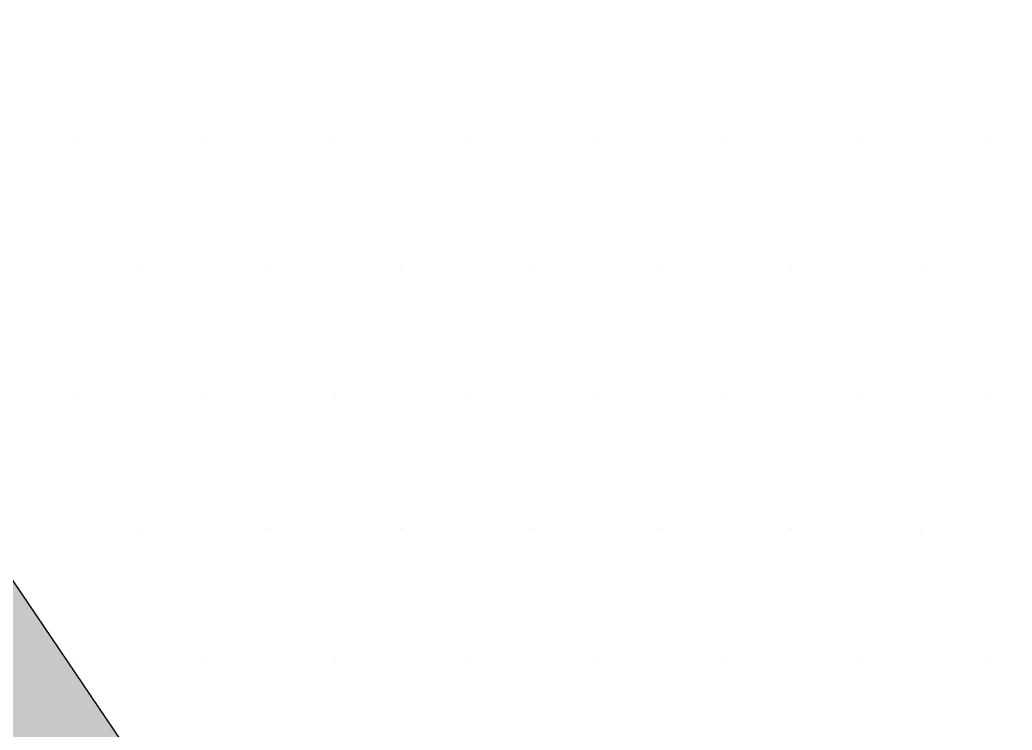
# Paper-space layout 'TOP_A1_00200_01-01-2017_MODELE' of a CAD drawing. Header units: millimetres. Extents: x -52 to 293, y -3 to 294.
# Drawn here: x -21.885 to -21.187, y 70.196 to 70.697 of the extents above; entities that cross this region are included whole.
import ezdxf

# ---------------------------------------------------------------- set-up
doc = ezdxf.new("R2010")
doc.units = ezdxf.units.MM
doc.header["$LTSCALE"] = 2
doc.linetypes.add('CACHEX2', pattern=[0.75, 0.5, -0.25])
for name, color, linetype in [('CALQUE_7', 4, 'Continuous'), ('CARTOUCHE', 7, 'Continuous'), ('rosace', 7, 'Continuous')]:
    doc.layers.add(name, color=color, linetype=linetype)

# ---------------------------------------------------------------- blocks, each defined once
blk = doc.blocks.new('A$C715108E3')
at = {"layer": 'CALQUE_7', "color": 131}
for p, q in [((-13.09344, 0.61228), (-13.09344, 0.61228)), ((-13.0016, 0.61228), (-13.0016, 0.61228)), ((-12.90977, 0.61228), (-12.90977, 0.61228)), ((-12.81794, 0.61228), (-12.81794, 0.61228)), ((-12.72648, 0.61228), (-12.72648, 0.61228)), ((-12.63465, 0.61228), (-12.63465, 0.61228)), ((-12.54263, 0.61228), (-12.54263, 0.61228)), ((-12.45136, 0.61228), (-12.45136, 0.61228)), ((-13.04733, 0.52101), (-13.04733, 0.52101)), ((-12.95587, 0.52101), (-12.95587, 0.52101)), ((-12.86404, 0.52101), (-12.86404, 0.52101)), ((-12.77221, 0.52101), (-12.77221, 0.52101)), ((-12.68038, 0.52101), (-12.68038, 0.52101)), ((-12.58892, 0.52101), (-12.58892, 0.52101)), ((-12.49709, 0.52101), (-12.49709, 0.52101)), ((-13.09344, 0.42955), (-13.09344, 0.42955)), ((-13.0016, 0.42955), (-13.0016, 0.42955)), ((-12.90977, 0.42955), (-12.90977, 0.42955)), ((-12.81794, 0.42955), (-12.81794, 0.42955)), ((-12.72648, 0.42955), (-12.72648, 0.42955)), ((-12.63465, 0.42955), (-12.63465, 0.42955)), ((-12.54263, 0.42955), (-12.54263, 0.42955)), ((-12.45136, 0.42955), (-12.45136, 0.42955)), ((-13.04733, 0.33716), (-13.04733, 0.33716)), ((-12.95587, 0.33716), (-12.95587, 0.33716)), ((-12.86404, 0.33716), (-12.86404, 0.33716)), ((-12.77221, 0.33716), (-12.77221, 0.33716)), ((-12.68038, 0.33716), (-12.68038, 0.33716)), ((-12.58892, 0.33716), (-12.58892, 0.33716)), ((-12.49709, 0.33716), (-12.49709, 0.33716)), ((-13.09344, 0.24589), (-13.09344, 0.24589)), ((-13.0016, 0.24589), (-13.0016, 0.24589)), ((-12.90977, 0.24589), (-12.90977, 0.24589)), ((-12.81794, 0.24589), (-12.81794, 0.24589)), ((-12.72648, 0.24589), (-12.72648, 0.24589)), ((-12.63465, 0.24589), (-12.63465, 0.24589)), ((-12.54263, 0.24589), (-12.54263, 0.24589)), ((-12.45136, 0.24589), (-12.45136, 0.24589))]:
    blk.add_line(p, q, dxfattribs=at)
blk = doc.blocks.new('A$C581E6685')
at = {"layer": 'rosace'}
blk.add_hatch(color=142, dxfattribs=at).paths.add_polyline_path([(-45.3965, 37.48461), (-39.56664, 28.87035), (-39.34399, 28.54144), (-39.85188, 24.20638), (-36.94773, 25.48529), (-26.35664, 30.20323), (-36.18627, 24.07894), (-38.27461, 22.22355), (-38.13368, 21.21321), (-33.63633, 11.18454), (-39.53928, 21.4709), (-40.65251, 23.24046), (-42.06149, 23.35253), (-53.10724, 18.37671), (-43.39718, 24.48563), (-40.4756, 26.22595), (-40.684, 26.88939)])
at = {"layer": 'rosace', "color": 142}
blk.add_lwpolyline([(-45.3965, 37.48461), (-39.34343, 28.54144), (-39.85188, 24.20638), (-36.94773, 25.48529), (-26.35664, 30.20323), (-36.18571, 24.07894), (-38.27387, 22.22355), (-38.13368, 21.21321), (-33.63576, 11.18454), (-39.53928, 21.4709), (-40.65176, 23.24046), (-42.06149, 23.35253), (-53.10724, 18.37671), (-43.39643, 24.48563), (-40.4756, 26.22595), (-40.68362, 26.88939)], close=True, dxfattribs=at)
at = {"layer": 'rosace', "color": 32, "linetype": 'CACHEX2', "ltscale": 1.5}
blk.add_ellipse((-38.05384, 23.81385), major_axis=(-19.03106, -3.53396), ratio=0.590567, dxfattribs=at)
at = {"layer": 'rosace', "color": 32}
blk.add_ellipse((-37.61436, 23.84992), major_axis=(-13.57677, -4.28389), ratio=0.791971, dxfattribs=at)
at = {"layer": 'CARTOUCHE'}
blk.add_blockref('A$C715108E3', (-31.67392, 36.3189), dxfattribs=at)

psp = doc.layouts.new('TOP_A1_00200_01-01-2017_MODELE')

# ---------------------------------------------------------------- block references
at = {"layer": 'CARTOUCHE'}
psp.add_blockref('A$C581E6685', (22.92082, 33.68238), dxfattribs=at)

doc.saveas('drawing.dxf')
